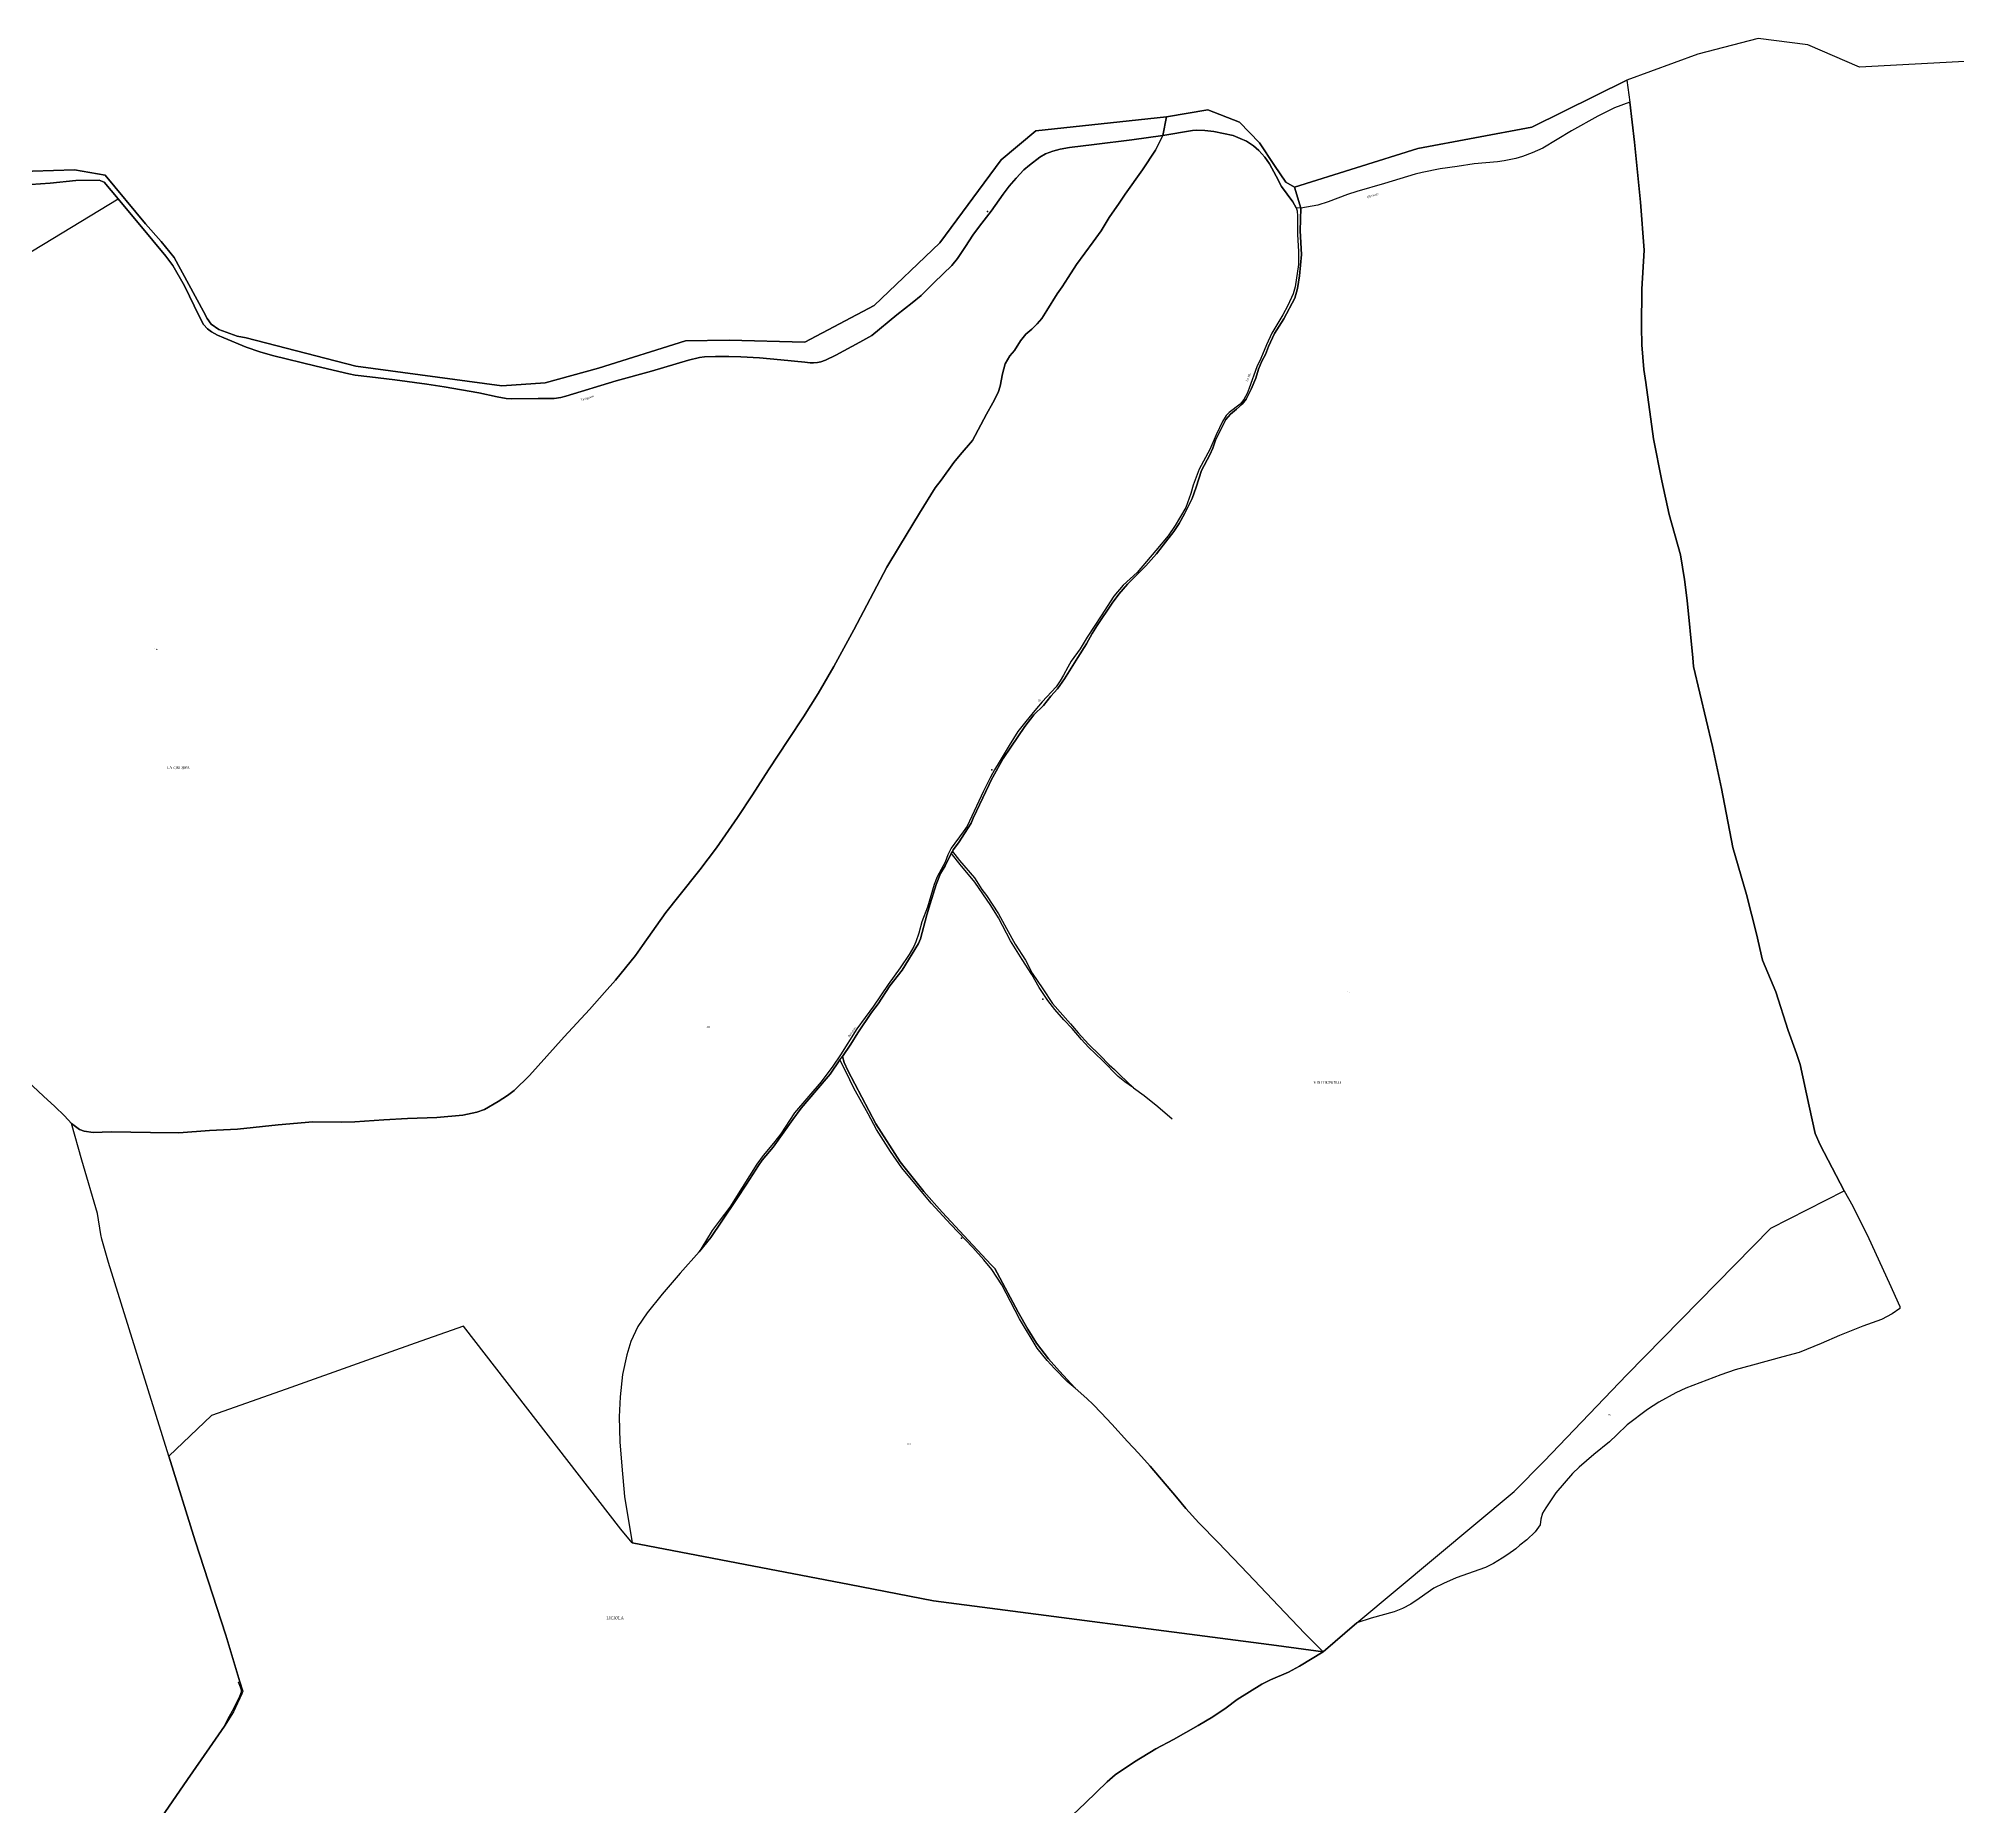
# Model space of a CAD drawing. Extents: x 1189447 to 1205702, y 6141591 to 6152844.
# Drawn here: x 1199533 to 1202234, y 6149705 to 6152193 of the extents above; entities that cross this region are included whole.
import ezdxf

# ---------------------------------------------------------------- set-up
doc = ezdxf.new("R2010")
doc.units = 0
doc.linetypes.add('CONTINU', pattern=[0])
doc.layers.get('0').update_dxf_attribs({"linetype": 'CONTINU'})
for name, color, linetype in [('1FLECHEFL', 7, 'CONTINU'), ('1LIEUDIT', 7, 'CONTINU'), ('1PARCELLE', 7, 'CONTINU'), ('1SECTION', 7, 'CONTINU'), ('1SUBDSECT', 7, 'CONTINU'), ('1TRONFLUV', 7, 'CONTINU'), ('3FISCLINE', 7, 'CONTINUOUS'), ('3LIEUDITTEX', 7, 'CONTINU'), ('3PARCELLETEX', 7, 'CONTINU'), ('3TOPOLINE', 7, 'CONTINU'), ('3TRONFLUVTEX', 7, 'CONTINU')]:
    doc.layers.add(name, color=color, linetype=linetype)
doc.styles.get("Standard").update_dxf_attribs({"font": 'Times New Roman'})

# ---------------------------------------------------------------- blocks, each defined once
blk = doc.blocks.new('FLECHRU1')
blk.add_point((0, 0))

msp = doc.modelspace()

# ---------------------------------------------------------------- linework, layer by layer
at = {"layer": '1LIEUDIT'}
msp.add_lwpolyline([(1201309.55, 6151954.53), (1201300.79, 6151983.82), (1201474.45, 6152038.19), (1201634.88, 6152068.53), (1201768.31, 6152134.34), (1201772.59, 6152103.31), (1201779.12, 6152047.36), (1201787.91, 6151962.74), (1201792.69, 6151895.49), (1201789.85, 6151840.25), (1201789.06, 6151787.45), (1201789.78, 6151762.17), (1201792.67, 6151727.16), (1201795.18, 6151708.91), (1201806.12, 6151629.68), (1201817.78, 6151570.6), (1201827.92, 6151523.32), (1201843.82, 6151466.51), (1201849.73, 6151431.7), (1201853.58, 6151402.27), (1201861.24, 6151321.5), (1201862.45, 6151309.55), (1201889.12, 6151196.84), (1201901.53, 6151137.84), (1201917.52, 6151054.82), (1201937.02, 6150988.54), (1201951.02, 6150933.21), (1201959.22, 6150896.45), (1201978.15, 6150851.84), (1201995.35, 6150797.22), (1202007.1, 6150765.06), (1202012.23, 6150749.37), (1202024.95, 6150691.01), (1202033.38, 6150652.43), (1202040.57, 6150636.69), (1202074.45, 6150571.74), (1202086.78, 6150550.02), (1202109.21, 6150504.55), (1202137.81, 6150442.08), (1202152.75, 6150408.8), (1202152.62, 6150405.96), (1202141.92, 6150398.8), (1202126.71, 6150390.65), (1202100.83, 6150381.47), (1202067.79, 6150368.23), (1202042.18, 6150356.98), (1202010.88, 6150344.27), (1201987.97, 6150337.99), (1201945.45, 6150326.31), (1201920.75, 6150319.73), (1201900.63, 6150312.61), (1201851.47, 6150293.85), (1201837.47, 6150287.47), (1201813.67, 6150274.44), (1201797.42, 6150264.1), (1201769.19, 6150242.64), (1201754.28, 6150228.44), (1201744.24, 6150218.64), (1201722.19, 6150200.53), (1201701.27, 6150183.09), (1201692.05, 6150174.08), (1201668.53, 6150146.67), (1201654.33, 6150125.77), (1201649.81, 6150118.33), (1201647.51, 6150109.9), (1201646.43, 6150101.81), (1201639.3, 6150092.16), (1201628.01, 6150080.49), (1201617.86, 6150073), (1201612.13, 6150067.89), (1201601.14, 6150059.95), (1201593.15, 6150054.79), (1201581.04, 6150047.55), (1201569.78, 6150041.94), (1201528.54, 6150027.39), (1201510.6, 6150019.09), (1201496.97, 6150012.59), (1201476.46, 6149997.95), (1201464.64, 6149990.39), (1201452.98, 6149984.1), (1201441.29, 6149979.37), (1201408.96, 6149970.29), (1201388.79, 6149963.99), (1201341.27, 6149922.94), (1201315.51, 6149948.89), (1201287.04, 6149978.31), (1201235.23, 6150033.14), (1201193.59, 6150077.15), (1201166.23, 6150104.69), (1201147.94, 6150124.85), (1201134.71, 6150140.66), (1201097.84, 6150184.2), (1201081.25, 6150202.82), (1201066, 6150219.26), (1201043.56, 6150243.48), (1201028.57, 6150259.31), (1201017.52, 6150271.27), (1201008.46, 6150279.69), (1200992.35, 6150294.02), (1200970.1, 6150317.86), (1200954.81, 6150335.15), (1200937.93, 6150357.49), (1200925.76, 6150376.94), (1200912.01, 6150401.2), (1200882.55, 6150456.28), (1200878.93, 6150462.24), (1200874.19, 6150467.6), (1200848.07, 6150495.4), (1200805.23, 6150541.74), (1200779.31, 6150570.77), (1200754.77, 6150601.45), (1200745.69, 6150612.72), (1200711.6, 6150665.79), (1200672.24, 6150740.97), (1200666.93, 6150752.26), (1200664.56, 6150760.65), (1200676.4, 6150778.22), (1200686.25, 6150794.27), (1200705.55, 6150822.51), (1200714.73, 6150835.03), (1200731.15, 6150860.08), (1200748.6, 6150882.34), (1200771.91, 6150919.86), (1200774.72, 6150926.27), (1200783.58, 6150959.98), (1200788.25, 6150975.5), (1200796.46, 6151002.67), (1200802.57, 6151018.2), (1200809, 6151029.14), (1200817.67, 6151046.23), (1200819.37, 6151049.19), (1200820.35, 6151051.35), (1200827.77, 6151061.54), (1200845.79, 6151089.18), (1200848.87, 6151096.28), (1200871.19, 6151143.48), (1200874.11, 6151149.77), (1200890.75, 6151179.89), (1200901.42, 6151196.03), (1200921.23, 6151225.22), (1200933.99, 6151241.37), (1200947.43, 6151254.78), (1200957.86, 6151267.82), (1200967.3, 6151278.23), (1200977.03, 6151292.21), (1200995.88, 6151322.33), (1201008.24, 6151341.34), (1201016.01, 6151355.81), (1201023.33, 6151367.31), (1201044.41, 6151398.74), (1201053.85, 6151411.25), (1201065.8, 6151425.13), (1201091.75, 6151450.9), (1201106.58, 6151468.08), (1201115.96, 6151480.22), (1201130.95, 6151499.56), (1201138.58, 6151510.73), (1201145.88, 6151524.28), (1201156.7, 6151545.84), (1201162.35, 6151561.84), (1201169.83, 6151585.34), (1201181.54, 6151607.39), (1201185.77, 6151616.92), (1201189.76, 6151627.88), (1201204.23, 6151657.24), (1201210.69, 6151664.55), (1201219.17, 6151671.35), (1201227.02, 6151678.47), (1201232.73, 6151685.79), (1201239.71, 6151699.93), (1201246.31, 6151715.39), (1201249.95, 6151727.89), (1201254.96, 6151738.99), (1201260.16, 6151748.55), (1201264.45, 6151759.73), (1201272.73, 6151778.04), (1201285.97, 6151798.63), (1201301.16, 6151827.8), (1201304.85, 6151841.15), (1201308.02, 6151859.31), (1201310.82, 6151889.03), (1201308.73, 6151922.54), (1201309.55, 6151954.53)], close=True, dxfattribs=at)
for points in [[(1199705.79, 6149689.35), (1199743.14, 6149743.36), (1199773.96, 6149787.91), (1199794.88, 6149818.44), (1199800.16, 6149829.24), (1199808.02, 6149843.41), (1199816.77, 6149860.95), (1199818.82, 6149866.65), (1199818.76, 6149869.1), (1199817.58, 6149873.58), (1199814.84, 6149880.4), (1199816.82, 6149881.02), (1199796.94, 6149946.67), (1199754, 6150079.15), (1199716.73, 6150198.27), (1199631.73, 6150470.77), (1199622.59, 6150503.69), (1199620.89, 6150510.47), (1199616.42, 6150539.7), (1199594.38, 6150615.02), (1199579.74, 6150666.64), (1199590.94, 6150657.87), (1199597.75, 6150655.57), (1199610.39, 6150653.68), (1199635.49, 6150654.57), (1199690.85, 6150653.81), (1199730.73, 6150653.33), (1199773.73, 6150656.54), (1199813.16, 6150658.51), (1199870.69, 6150664.37), (1199919.5, 6150668.86), (1199959.96, 6150668.13), (1199978.65, 6150668.59), (1200019.14, 6150671.5), (1200052.82, 6150673.32), (1200094.03, 6150674.76), (1200130.25, 6150678.19), (1200149.96, 6150682.44), (1200160.99, 6150686.33), (1200180.28, 6150697.2), (1200193.3, 6150705.64), (1200202.67, 6150713.06), (1200224.32, 6150734.22), (1200272.83, 6150788.33), (1200308.69, 6150826.88), (1200329.62, 6150850.88), (1200345.4, 6150868.33), (1200359.56, 6150885.39), (1200373.45, 6150902.8), (1200383.52, 6150916.92), (1200416.12, 6150963.18), (1200434.53, 6150986.5), (1200464.01, 6151023.54), (1200487.65, 6151054.27), (1200516.99, 6151097.23), (1200537.9, 6151129.08), (1200560.67, 6151164.11), (1200588.85, 6151206.92), (1200610.08, 6151238.47), (1200630.33, 6151271.66), (1200652.51, 6151309.31), (1200680.74, 6151360.85), (1200703.8, 6151404.6), (1200727.18, 6151449.15), (1200745.18, 6151478.83), (1200773.08, 6151525.16), (1200795.17, 6151560.99), (1200803.61, 6151571.82), (1200821.37, 6151596.73), (1200830.5, 6151607.24), (1200847.8, 6151627.61), (1200867.55, 6151664.54), (1200876.18, 6151680.39), (1200883.89, 6151694.98), (1200886.54, 6151704.13), (1200889.9, 6151721.07), (1200893.57, 6151735.46), (1200900.37, 6151746.83), (1200906.67, 6151754.1), (1200915.41, 6151767.53), (1200922.72, 6151776.99), (1200931.33, 6151784.25), (1200938.86, 6151791.51), (1200945.06, 6151798.9), (1200952.36, 6151810.47), (1200966.91, 6151833.99), (1200973.97, 6151843.66), (1200982.13, 6151856.96), (1200993.89, 6151874.93), (1201017.32, 6151906.85), (1201028.7, 6151922.68), (1201039.94, 6151941.07), (1201047.62, 6151952.05), (1201053.36, 6151959.87), (1201062.44, 6151973.95), (1201087, 6152008.18), (1201105.25, 6152036.16), (1201115.69, 6152056.6), (1201120.51, 6152083.04), (1201179.1, 6152092.61), (1201223.36, 6152075.52), (1201251.41, 6152046.36), (1201272.57, 6152014.62), (1201288.65, 6151991.02), (1201300.79, 6151983.82), (1201309.55, 6151954.53), (1201309.55, 6151954.53), (1201308.73, 6151922.54), (1201310.82, 6151889.03), (1201308.02, 6151859.31), (1201304.85, 6151841.15), (1201301.16, 6151827.8), (1201285.97, 6151798.63), (1201272.73, 6151778.04), (1201264.45, 6151759.73), (1201260.16, 6151748.55), (1201254.96, 6151738.99), (1201249.95, 6151727.89), (1201246.31, 6151715.39), (1201239.71, 6151699.93), (1201232.73, 6151685.79), (1201227.02, 6151678.47), (1201219.17, 6151671.35), (1201210.69, 6151664.55), (1201204.23, 6151657.24), (1201189.76, 6151627.88), (1201185.77, 6151616.92), (1201181.54, 6151607.39), (1201169.83, 6151585.34), (1201162.35, 6151561.84), (1201156.7, 6151545.84), (1201145.88, 6151524.28), (1201138.58, 6151510.73), (1201130.95, 6151499.56), (1201115.96, 6151480.22), (1201106.58, 6151468.08), (1201091.75, 6151450.9), (1201065.8, 6151425.13), (1201053.85, 6151411.25), (1201044.41, 6151398.74), (1201023.33, 6151367.31), (1201016.01, 6151355.81), (1201008.24, 6151341.34), (1200995.88, 6151322.33), (1200977.03, 6151292.21), (1200967.3, 6151278.23), (1200957.86, 6151267.82), (1200947.43, 6151254.78), (1200933.99, 6151241.37), (1200921.23, 6151225.22), (1200901.42, 6151196.03), (1200890.75, 6151179.89), (1200874.11, 6151149.77), (1200871.19, 6151143.48), (1200848.87, 6151096.28), (1200845.79, 6151089.18), (1200827.77, 6151061.54), (1200820.35, 6151051.35), (1200819.37, 6151049.19), (1200817.67, 6151046.23), (1200809, 6151029.14), (1200802.57, 6151018.2), (1200796.46, 6151002.67), (1200788.25, 6150975.5), (1200783.58, 6150959.98), (1200774.72, 6150926.27), (1200771.91, 6150919.86), (1200748.6, 6150882.34), (1200731.15, 6150860.08), (1200714.73, 6150835.03), (1200705.55, 6150822.51), (1200686.25, 6150794.27), (1200676.4, 6150778.22), (1200664.56, 6150760.65), (1200666.93, 6150752.26), (1200672.24, 6150740.97), (1200711.6, 6150665.79), (1200745.69, 6150612.72), (1200754.77, 6150601.45), (1200779.31, 6150570.77), (1200805.23, 6150541.74), (1200848.07, 6150495.4), (1200874.19, 6150467.6), (1200878.93, 6150462.24), (1200882.55, 6150456.28), (1200912.01, 6150401.2), (1200925.76, 6150376.94), (1200937.93, 6150357.49), (1200954.81, 6150335.15), (1200970.1, 6150317.86), (1200992.35, 6150294.02), (1201008.46, 6150279.69), (1201017.52, 6150271.27), (1201028.57, 6150259.31), (1201043.56, 6150243.48), (1201066, 6150219.26), (1201081.25, 6150202.82), (1201097.84, 6150184.2), (1201134.71, 6150140.66), (1201147.94, 6150124.85), (1201166.23, 6150104.69), (1201193.59, 6150077.15), (1201235.23, 6150033.14), (1201287.04, 6149978.31), (1201315.51, 6149948.89), (1201341.27, 6149922.94), (1201307.68, 6149902.87), (1201292.32, 6149894.71), (1201267.25, 6149883.88), (1201255.1, 6149877.64), (1201220.32, 6149855.99), (1201204.56, 6149844.34), (1201185.89, 6149831.46), (1201165.45, 6149819.47), (1201130.37, 6149799.7), (1201105.9, 6149786.7), (1201075.64, 6149768.11), (1201048.51, 6149749.86), (1201036.98, 6149740.24), (1201006.81, 6149710.85), (1200979.47, 6149685.02)], [(1199495.2, 6152005.54), (1199584.09, 6152008.46), (1199627.22, 6152000.93), (1199683.68, 6151932.25), (1199705.72, 6151907.36), (1199724.25, 6151884.94), (1199765.43, 6151809.02), (1199770.47, 6151799.23), (1199776.14, 6151790.99), (1199786.99, 6151783.44), (1199812.91, 6151774.29), (1199825.61, 6151772.15), (1199979.76, 6151732.11), (1200185.49, 6151704.26), (1200246.18, 6151708.67), (1200321.32, 6151729.12), (1200443.59, 6151767.66), (1200505.22, 6151768.86), (1200611.53, 6151765.62), (1200709.16, 6151817.2), (1200801.72, 6151905.54), (1200887.84, 6152022.25), (1200936.69, 6152062.95), (1201120.51, 6152083.04), (1201115.69, 6152056.6), (1201115.69, 6152056.6), (1201105.25, 6152036.16), (1201087, 6152008.18), (1201062.44, 6151973.95), (1201053.36, 6151959.87), (1201047.62, 6151952.05), (1201039.94, 6151941.07), (1201028.7, 6151922.68), (1201017.32, 6151906.85), (1200993.89, 6151874.93), (1200982.13, 6151856.96), (1200973.97, 6151843.66), (1200966.91, 6151833.99), (1200952.36, 6151810.47), (1200945.06, 6151798.9), (1200938.86, 6151791.51), (1200931.33, 6151784.25), (1200922.72, 6151776.99), (1200915.41, 6151767.53), (1200906.67, 6151754.1), (1200900.37, 6151746.83), (1200893.57, 6151735.46), (1200889.9, 6151721.07), (1200886.54, 6151704.13), (1200883.89, 6151694.98), (1200876.18, 6151680.39), (1200867.55, 6151664.54), (1200847.8, 6151627.61), (1200830.5, 6151607.24), (1200821.37, 6151596.73), (1200803.61, 6151571.82), (1200795.17, 6151560.99), (1200773.08, 6151525.16), (1200745.18, 6151478.83), (1200727.18, 6151449.15), (1200703.8, 6151404.6), (1200680.74, 6151360.85), (1200652.51, 6151309.31), (1200630.33, 6151271.66), (1200610.08, 6151238.47), (1200588.85, 6151206.92), (1200560.67, 6151164.11), (1200537.9, 6151129.08), (1200516.99, 6151097.23), (1200487.65, 6151054.27), (1200464.01, 6151023.54), (1200434.53, 6150986.5), (1200416.12, 6150963.18), (1200383.52, 6150916.92), (1200373.45, 6150902.8), (1200359.56, 6150885.39), (1200345.4, 6150868.33), (1200329.62, 6150850.88), (1200308.69, 6150826.88), (1200272.83, 6150788.33), (1200224.32, 6150734.22), (1200202.67, 6150713.06), (1200193.3, 6150705.64), (1200180.28, 6150697.2), (1200160.99, 6150686.33), (1200149.96, 6150682.44), (1200130.25, 6150678.19), (1200094.03, 6150674.76), (1200052.82, 6150673.32), (1200019.14, 6150671.5), (1199978.65, 6150668.59), (1199959.96, 6150668.13), (1199919.5, 6150668.86), (1199870.69, 6150664.37), (1199813.16, 6150658.51), (1199773.73, 6150656.54), (1199730.73, 6150653.33), (1199690.85, 6150653.81), (1199635.49, 6150654.57), (1199610.39, 6150653.68), (1199597.75, 6150655.57), (1199590.94, 6150657.87), (1199579.74, 6150666.64), (1199569.96, 6150677.14), (1199556.15, 6150690.52), (1199540.45, 6150704.93), (1199517.96, 6150725.91)]]:
    msp.add_lwpolyline(points, dxfattribs=at)
at = {"layer": '1PARCELLE'}
for points in [[(1201341.27, 6149922.94), (1201388.79, 6149963.99), (1201609.97, 6150148.68), (1201652, 6150191.55), (1201768.47, 6150312.94), (1201971.18, 6150519.22), (1202074.45, 6150571.74), (1202040.57, 6150636.69), (1202033.38, 6150652.43), (1202024.95, 6150691.01), (1202012.23, 6150749.37), (1202007.1, 6150765.06), (1201995.35, 6150797.22), (1201978.15, 6150851.84), (1201959.22, 6150896.45), (1201951.02, 6150933.21), (1201937.02, 6150988.54), (1201917.52, 6151054.82), (1201901.53, 6151137.84), (1201889.12, 6151196.84), (1201862.45, 6151309.55), (1201861.24, 6151321.5), (1201853.58, 6151402.27), (1201849.73, 6151431.7), (1201843.82, 6151466.51), (1201827.92, 6151523.32), (1201817.78, 6151570.6), (1201806.12, 6151629.68), (1201795.18, 6151708.91), (1201792.67, 6151727.16), (1201789.78, 6151762.17), (1201789.06, 6151787.45), (1201789.85, 6151840.25), (1201792.69, 6151895.49), (1201787.91, 6151962.74), (1201779.12, 6152047.36), (1201772.59, 6152103.31), (1201751.02, 6152095.59), (1201727.83, 6152084), (1201690.6, 6152063.33), (1201650.24, 6152038.86), (1201635.42, 6152032.17), (1201621.76, 6152026.85), (1201612.51, 6152024.26), (1201595.81, 6152021.09), (1201586.44, 6152019.65), (1201569.9, 6152017.99), (1201553.53, 6152016.52), (1201529.97, 6152013.05), (1201505.86, 6152009.55), (1201480.63, 6152004.63), (1201470.59, 6152001.98), (1201427.39, 6151988.97), (1201388.47, 6151977.74), (1201375.34, 6151973.49), (1201348.16, 6151963.42), (1201333.57, 6151958.64), (1201309.55, 6151954.53), (1201308.73, 6151922.54), (1201310.82, 6151889.03), (1201308.02, 6151859.31), (1201304.85, 6151841.15), (1201301.16, 6151827.8), (1201285.97, 6151798.63), (1201272.73, 6151778.04), (1201264.45, 6151759.73), (1201260.16, 6151748.55), (1201254.96, 6151738.99), (1201249.95, 6151727.89), (1201246.31, 6151715.39), (1201239.71, 6151699.93), (1201232.73, 6151685.79), (1201227.02, 6151678.47), (1201219.17, 6151671.35), (1201210.69, 6151664.55), (1201204.23, 6151657.24), (1201189.76, 6151627.88), (1201185.77, 6151616.92), (1201181.54, 6151607.39), (1201169.83, 6151585.34), (1201162.35, 6151561.84), (1201156.7, 6151545.84), (1201145.88, 6151524.28), (1201138.58, 6151510.73), (1201130.95, 6151499.56), (1201115.96, 6151480.22), (1201106.58, 6151468.08), (1201091.75, 6151450.9), (1201065.8, 6151425.13), (1201053.85, 6151411.25), (1201044.41, 6151398.74), (1201023.33, 6151367.31), (1201016.01, 6151355.81), (1201008.24, 6151341.34), (1200995.88, 6151322.33), (1200977.03, 6151292.21), (1200967.3, 6151278.23), (1200957.86, 6151267.82), (1200947.43, 6151254.78), (1200933.99, 6151241.37), (1200921.23, 6151225.22), (1200901.42, 6151196.03), (1200890.75, 6151179.89), (1200874.11, 6151149.77), (1200871.19, 6151143.48), (1200848.87, 6151096.28), (1200845.79, 6151089.18), (1200827.77, 6151061.54), (1200820.35, 6151051.35), (1200819.37, 6151049.19), (1200829.3, 6151036.42), (1200850.46, 6151012.35), (1200860.93, 6150995.52), (1200867.43, 6150987.27), (1200884.29, 6150961.34), (1200895.47, 6150940.93), (1200907.79, 6150918.81), (1200922.42, 6150896.09), (1200931.57, 6150878.19), (1200946.54, 6150856.1), (1200960.24, 6150835.29), (1200985.83, 6150806.91), (1200996.33, 6150794.07), (1201011.01, 6150777.98), (1201026.74, 6150762.52), (1201039.88, 6150749.02), (1201047.45, 6150742.31), (1201055.41, 6150734.66), (1201074.05, 6150716.78), (1201061.9, 6150725.29), (1201052.58, 6150732.71), (1201030.44, 6150754.98), (1201010.79, 6150773.79), (1201000.86, 6150784.71), (1200988.09, 6150799.93), (1200976.43, 6150812.44), (1200963.66, 6150826.96), (1200953.87, 6150839.43), (1200941.29, 6150857.62), (1200931.21, 6150876.06), (1200917.77, 6150897.37), (1200901.21, 6150923.63), (1200884.25, 6150955.73), (1200873.4, 6150973.41), (1200851.02, 6151006.09), (1200830.42, 6151030.79), (1200819.66, 6151044.43), (1200817.67, 6151046.23), (1200809, 6151029.14), (1200802.57, 6151018.2), (1200796.46, 6151002.67), (1200788.25, 6150975.5), (1200783.58, 6150959.98), (1200774.72, 6150926.27), (1200771.91, 6150919.86), (1200748.6, 6150882.34), (1200731.15, 6150860.08), (1200714.73, 6150835.03), (1200705.55, 6150822.51), (1200686.25, 6150794.27), (1200676.4, 6150778.22), (1200664.56, 6150760.65), (1200666.93, 6150752.26), (1200672.24, 6150740.97), (1200711.6, 6150665.79), (1200745.69, 6150612.72), (1200754.77, 6150601.45), (1200779.31, 6150570.77), (1200805.23, 6150541.74), (1200848.07, 6150495.4), (1200874.19, 6150467.6), (1200878.93, 6150462.24), (1200882.55, 6150456.28), (1200912.01, 6150401.2), (1200925.76, 6150376.94), (1200937.93, 6150357.49), (1200954.81, 6150335.15), (1200970.1, 6150317.86), (1200992.35, 6150294.02), (1201008.46, 6150279.69), (1201017.52, 6150271.27), (1201028.57, 6150259.31), (1201043.56, 6150243.48), (1201066, 6150219.26), (1201081.25, 6150202.82), (1201097.84, 6150184.2), (1201134.71, 6150140.66), (1201147.94, 6150124.85), (1201166.23, 6150104.69), (1201193.59, 6150077.15), (1201235.23, 6150033.14), (1201287.04, 6149978.31), (1201315.51, 6149948.89), (1201341.27, 6149922.94)], [(1199716.73, 6150198.27), (1199631.73, 6150470.77), (1199622.59, 6150503.69), (1199620.89, 6150510.47), (1199616.42, 6150539.7), (1199594.38, 6150615.02), (1199579.74, 6150666.64), (1199590.94, 6150657.87), (1199597.75, 6150655.57), (1199610.39, 6150653.68), (1199635.49, 6150654.57), (1199690.85, 6150653.81), (1199730.73, 6150653.33), (1199773.73, 6150656.54), (1199813.16, 6150658.51), (1199870.69, 6150664.37), (1199919.5, 6150668.86), (1199959.96, 6150668.13), (1199978.65, 6150668.59), (1200019.14, 6150671.5), (1200052.82, 6150673.32), (1200094.03, 6150674.76), (1200130.25, 6150678.19), (1200149.96, 6150682.44), (1200160.99, 6150686.33), (1200180.28, 6150697.2), (1200193.3, 6150705.64), (1200202.67, 6150713.06), (1200224.32, 6150734.22), (1200272.83, 6150788.33), (1200308.69, 6150826.88), (1200329.62, 6150850.88), (1200345.4, 6150868.33), (1200359.56, 6150885.39), (1200373.45, 6150902.8), (1200383.52, 6150916.92), (1200416.12, 6150963.18), (1200434.53, 6150986.5), (1200464.01, 6151023.54), (1200487.65, 6151054.27), (1200516.99, 6151097.23), (1200537.9, 6151129.08), (1200560.67, 6151164.11), (1200588.85, 6151206.92), (1200610.08, 6151238.47), (1200630.33, 6151271.66), (1200652.51, 6151309.31), (1200680.74, 6151360.85), (1200703.8, 6151404.6), (1200727.18, 6151449.15), (1200745.18, 6151478.83), (1200773.08, 6151525.16), (1200795.17, 6151560.99), (1200803.61, 6151571.82), (1200821.37, 6151596.73), (1200830.5, 6151607.24), (1200847.8, 6151627.61), (1200867.55, 6151664.54), (1200876.18, 6151680.39), (1200883.89, 6151694.98), (1200886.54, 6151704.13), (1200889.9, 6151721.07), (1200893.57, 6151735.46), (1200900.37, 6151746.83), (1200906.67, 6151754.1), (1200915.41, 6151767.53), (1200922.72, 6151776.99), (1200931.33, 6151784.25), (1200938.86, 6151791.51), (1200945.06, 6151798.9), (1200952.36, 6151810.47), (1200966.91, 6151833.99), (1200973.97, 6151843.66), (1200982.13, 6151856.96), (1200993.89, 6151874.93), (1201017.32, 6151906.85), (1201028.7, 6151922.68), (1201039.94, 6151941.07), (1201047.62, 6151952.05), (1201053.36, 6151959.87), (1201062.44, 6151973.95), (1201087, 6152008.18), (1201105.25, 6152036.16), (1201115.69, 6152056.6), (1201157.12, 6152063.61), (1201163.34, 6152063.97), (1201174.5, 6152063.73), (1201187.36, 6152062.35), (1201214.36, 6152056.69), (1201224.46, 6152052.58), (1201233.28, 6152048.47), (1201243.05, 6152042.1), (1201250.76, 6152035.46), (1201259.01, 6152026.28), (1201265.51, 6152016.92), (1201275.01, 6151999.36), (1201282.36, 6151985.05), (1201298.44, 6151963.2), (1201303.4, 6151954.66), (1201304.4, 6151950.67), (1201305.16, 6151943.17), (1201305.13, 6151917.43), (1201306.29, 6151893.3), (1201306.48, 6151875.15), (1201302, 6151843.77), (1201298.9, 6151833.65), (1201291.66, 6151817.6), (1201284.64, 6151804.33), (1201268.72, 6151778.37), (1201261.41, 6151762.13), (1201253.32, 6151743), (1201247.78, 6151731.1), (1201237.01, 6151700.92), (1201234.08, 6151693.75), (1201229.56, 6151685.34), (1201224.32, 6151678.81), (1201208.9, 6151666.97), (1201204.71, 6151662.44), (1201199.38, 6151654.27), (1201190.53, 6151635.42), (1201181.67, 6151614.78), (1201166.45, 6151587.12), (1201158.38, 6151564.5), (1201154.73, 6151552.78), (1201148.11, 6151533.32), (1201132.97, 6151507.99), (1201123.25, 6151493.27), (1201105.84, 6151472.6), (1201079.3, 6151441.85), (1201059.81, 6151424.15), (1201046.54, 6151408.54), (1201028.66, 6151380.64), (1201009.24, 6151350.53), (1200999.13, 6151334.2), (1200986.42, 6151317.04), (1200981.7, 6151308.7), (1200975.87, 6151297.16), (1200971.19, 6151289.19), (1200965.35, 6151280.68), (1200945.79, 6151259.79), (1200935.19, 6151247.74), (1200922.53, 6151231.91), (1200911.57, 6151218.03), (1200899.08, 6151198.37), (1200885.07, 6151174.68), (1200878.48, 6151164.08), (1200873.07, 6151154), (1200863.16, 6151133.94), (1200840.01, 6151084.72), (1200834.74, 6151076.69), (1200817.53, 6151053.77), (1200813.03, 6151044.37), (1200809.15, 6151034.21), (1200798.11, 6151013.64), (1200793.52, 6151002.78), (1200784.28, 6150970.93), (1200776.47, 6150950.38), (1200772.15, 6150934.32), (1200767.81, 6150921.9), (1200765.11, 6150915.65), (1200758.78, 6150904.41), (1200745.73, 6150885.52), (1200729.04, 6150861.93), (1200708.5, 6150831.75), (1200685.15, 6150799.75), (1200661.88, 6150763.01), (1200651.1, 6150746.95), (1200634.55, 6150725.07), (1200597.3, 6150681.35), (1200577.92, 6150651.96), (1200567.8, 6150639.03), (1200553.21, 6150621.32), (1200544.07, 6150609.06), (1200523.42, 6150576.35), (1200506.08, 6150548.7), (1200490.98, 6150529.13), (1200481.54, 6150515.89), (1200471.82, 6150500.52), (1200463.21, 6150485.89), (1200436.21, 6150456.03), (1200410.83, 6150426.14), (1200389.67, 6150399.94), (1200376.94, 6150380.74), (1200366.67, 6150359.88), (1200361.07, 6150341.05), (1200355.29, 6150313.2), (1200352.02, 6150282.09), (1200350.64, 6150253.66), (1200351.6, 6150218.57), (1200354.06, 6150184.27), (1200358.05, 6150141.62), (1200368.77, 6150076.31), (1200352.95, 6150095.54), (1200131.35, 6150381.18), (1200063.53, 6150357.42), (1199988.28, 6150330.59), (1199881.84, 6150292.61), (1199776.8, 6150255.7), (1199716.73, 6150198.27)], [(1201341.27, 6149922.94), (1201315.51, 6149948.89), (1201287.04, 6149978.31), (1201235.23, 6150033.14), (1201193.59, 6150077.15), (1201166.23, 6150104.69), (1201147.94, 6150124.85), (1201134.71, 6150140.66), (1201097.84, 6150184.2), (1201081.25, 6150202.82), (1201066, 6150219.26), (1201043.56, 6150243.48), (1201028.57, 6150259.31), (1201017.52, 6150271.27), (1201008.46, 6150279.69), (1200992.35, 6150294.02), (1200981.15, 6150303.58), (1200962.91, 6150321.56), (1200952.8, 6150333.12), (1200938.81, 6150350.37), (1200913.74, 6150391.52), (1200888.81, 6150439.41), (1200874.78, 6150461.25), (1200863.68, 6150474.55), (1200848.32, 6150491.94), (1200817.32, 6150524.32), (1200789.52, 6150554.6), (1200748.14, 6150603.92), (1200732.48, 6150627.05), (1200712.77, 6150658.15), (1200700.99, 6150679.85), (1200680.9, 6150716.42), (1200669.66, 6150739.68), (1200660.88, 6150755.88), (1200647.3, 6150736.09), (1200628.33, 6150713.33), (1200606.59, 6150688.04), (1200594.94, 6150672.17), (1200567.34, 6150632.95), (1200551.88, 6150614.68), (1200546.58, 6150607.24), (1200529.74, 6150580.96), (1200514.96, 6150558.97), (1200494.86, 6150529.23), (1200479.25, 6150506.13), (1200463.21, 6150485.89), (1200436.21, 6150456.03), (1200410.83, 6150426.14), (1200389.67, 6150399.94), (1200376.94, 6150380.74), (1200366.67, 6150359.88), (1200361.07, 6150341.05), (1200355.29, 6150313.2), (1200352.02, 6150282.09), (1200350.64, 6150253.66), (1200351.6, 6150218.57), (1200354.06, 6150184.27), (1200358.05, 6150141.62), (1200368.77, 6150076.31), (1200674.41, 6150018.06), (1200792.88, 6149995.03), (1201275.7, 6149932.17), (1201341.27, 6149922.94)], [(1202152.62, 6150405.96), (1202141.92, 6150398.8), (1202126.71, 6150390.65), (1202100.83, 6150381.47), (1202067.79, 6150368.23), (1202042.18, 6150356.98), (1202010.88, 6150344.27), (1201987.97, 6150337.99), (1201945.45, 6150326.31), (1201920.75, 6150319.73), (1201900.63, 6150312.61), (1201851.47, 6150293.85), (1201837.47, 6150287.47), (1201813.67, 6150274.44), (1201797.42, 6150264.1), (1201769.19, 6150242.64), (1201754.28, 6150228.44), (1201744.24, 6150218.64), (1201722.19, 6150200.53), (1201701.27, 6150183.09), (1201692.05, 6150174.08), (1201668.53, 6150146.67), (1201654.33, 6150125.77), (1201649.81, 6150118.33), (1201647.51, 6150109.9), (1201646.43, 6150101.81), (1201639.3, 6150092.16), (1201628.01, 6150080.49), (1201617.86, 6150073), (1201612.13, 6150067.89), (1201601.14, 6150059.95), (1201593.15, 6150054.79), (1201581.04, 6150047.55), (1201569.78, 6150041.94), (1201528.54, 6150027.39), (1201510.6, 6150019.09), (1201496.97, 6150012.59), (1201476.46, 6149997.95), (1201464.64, 6149990.39), (1201452.98, 6149984.1), (1201441.29, 6149979.37), (1201408.96, 6149970.29), (1201388.79, 6149963.99), (1201609.97, 6150148.68), (1201652, 6150191.55), (1201768.47, 6150312.94), (1201971.18, 6150519.22), (1202074.45, 6150571.74), (1202086.78, 6150550.02), (1202109.21, 6150504.55), (1202137.81, 6150442.08), (1202152.75, 6150408.8), (1202152.62, 6150405.96)]]:
    msp.add_lwpolyline(points, close=True, dxfattribs=at)
for points in [[(1199522.44, 6151987.67), (1199549.78, 6151989.32), (1199586.05, 6151993.22), (1199618.63, 6151993.95), (1199625.65, 6151991.17), (1199645.4, 6151967.52), (1199694.31, 6151908.92), (1199712.72, 6151886.68), (1199722.2, 6151873.76), (1199738.68, 6151845.31), (1199759.37, 6151802.4), (1199765.66, 6151790.69), (1199771.03, 6151784.81), (1199776.8, 6151780.28), (1199785.3, 6151775.66), (1199794.28, 6151772.13), (1199825.64, 6151758.92), (1199844.96, 6151752.17), (1199862.4, 6151747.17), (1199924.13, 6151732.1), (1199970.01, 6151721.09), (1199978.76, 6151719.29), (1199999.41, 6151717.12), (1200034.71, 6151712.76), (1200079.68, 6151706.57), (1200104.01, 6151702.97), (1200153.06, 6151694.35), (1200178.79, 6151688.73), (1200191.38, 6151686.74), (1200199.05, 6151686.03), (1200236.27, 6151686.44), (1200259.02, 6151686.74), (1200268.4, 6151687.87), (1200275.3, 6151689.67), (1200346.31, 6151711.44), (1200396.02, 6151725.14), (1200448.02, 6151740.28), (1200463.7, 6151744.49), (1200470.33, 6151745.27), (1200486.14, 6151745.73), (1200504.59, 6151745.71), (1200521.8, 6151745.08), (1200548, 6151743.82), (1200577.74, 6151740.95), (1200611.54, 6151737.63), (1200619.2, 6151736.72), (1200624.05, 6151736.72), (1200629.55, 6151737.31), (1200634.1, 6151738.33), (1200640.74, 6151740.6), (1200655.18, 6151747.4), (1200689.08, 6151765.74), (1200706.09, 6151775.16), (1200741.07, 6151804.34), (1200763, 6151821.02), (1200775.42, 6151831.4), (1200793.86, 6151849.85), (1200818.49, 6151873.87), (1200826.52, 6151883.32), (1200837.88, 6151900.34), (1200848.31, 6151916.36), (1200857.45, 6151928.96), (1200873.87, 6151950.15), (1200890.97, 6151973.94), (1200899.52, 6151985.34), (1200909.36, 6151996.78), (1200919.95, 6152008.23), (1200928.14, 6152015), (1200942.48, 6152026.09), (1200950.27, 6152030.6), (1200960.96, 6152034.72), (1200971.03, 6152037.4), (1200984.35, 6152039.6), (1201018.86, 6152043.88), (1201071.76, 6152050.73), (1201115.69, 6152056.6), (1201105.25, 6152036.16), (1201087, 6152008.18), (1201062.44, 6151973.95), (1201053.36, 6151959.87), (1201047.62, 6151952.05), (1201039.94, 6151941.07), (1201028.7, 6151922.68), (1201017.32, 6151906.85), (1200993.89, 6151874.93), (1200982.13, 6151856.96), (1200973.97, 6151843.66), (1200966.91, 6151833.99), (1200952.36, 6151810.47), (1200945.06, 6151798.9), (1200938.86, 6151791.51), (1200931.33, 6151784.25), (1200922.72, 6151776.99), (1200915.41, 6151767.53), (1200906.67, 6151754.1), (1200900.37, 6151746.83), (1200893.57, 6151735.46), (1200889.9, 6151721.07), (1200886.54, 6151704.13), (1200883.89, 6151694.98), (1200876.18, 6151680.39), (1200867.55, 6151664.54), (1200847.8, 6151627.61), (1200830.5, 6151607.24), (1200821.37, 6151596.73), (1200803.61, 6151571.82), (1200795.17, 6151560.99), (1200773.08, 6151525.16), (1200745.18, 6151478.83), (1200727.18, 6151449.15), (1200703.8, 6151404.6), (1200680.74, 6151360.85), (1200652.51, 6151309.31), (1200630.33, 6151271.66), (1200610.08, 6151238.47), (1200588.85, 6151206.92), (1200560.67, 6151164.11), (1200537.9, 6151129.08), (1200516.99, 6151097.23), (1200487.65, 6151054.27), (1200464.01, 6151023.54), (1200434.53, 6150986.5), (1200416.12, 6150963.18), (1200383.52, 6150916.92), (1200373.45, 6150902.8), (1200359.56, 6150885.39), (1200345.4, 6150868.33), (1200329.62, 6150850.88), (1200308.69, 6150826.88), (1200272.83, 6150788.33), (1200224.32, 6150734.22), (1200202.67, 6150713.06), (1200193.3, 6150705.64), (1200180.28, 6150697.2), (1200160.99, 6150686.33), (1200149.96, 6150682.44), (1200130.25, 6150678.19), (1200094.03, 6150674.76), (1200052.82, 6150673.32), (1200019.14, 6150671.5), (1199978.65, 6150668.59), (1199959.96, 6150668.13), (1199919.5, 6150668.86), (1199870.69, 6150664.37), (1199813.16, 6150658.51), (1199773.73, 6150656.54), (1199730.73, 6150653.33), (1199690.85, 6150653.81), (1199635.49, 6150654.57), (1199610.39, 6150653.68), (1199597.75, 6150655.57), (1199590.94, 6150657.87), (1199579.74, 6150666.64), (1199579.74, 6150666.64), (1199569.96, 6150677.14), (1199556.15, 6150690.52), (1199540.45, 6150704.93), (1199517.96, 6150725.91)], [(1200979.47, 6149685.02), (1201006.81, 6149710.85), (1201036.98, 6149740.24), (1201048.51, 6149749.86), (1201075.64, 6149768.11), (1201105.9, 6149786.7), (1201130.37, 6149799.7), (1201165.45, 6149819.47), (1201185.89, 6149831.46), (1201204.56, 6149844.34), (1201220.32, 6149855.99), (1201255.1, 6149877.64), (1201267.25, 6149883.88), (1201292.32, 6149894.71), (1201307.68, 6149902.87), (1201341.27, 6149922.94), (1201275.7, 6149932.17), (1200792.88, 6149995.03), (1200674.41, 6150018.06), (1200368.77, 6150076.31), (1200352.95, 6150095.54), (1200131.35, 6150381.18), (1200063.53, 6150357.42), (1199988.28, 6150330.59), (1199881.84, 6150292.61), (1199776.8, 6150255.7), (1199716.73, 6150198.27), (1199754, 6150079.15), (1199796.94, 6149946.67), (1199816.82, 6149881.02), (1199820.77, 6149867.53), (1199819.41, 6149863.96), (1199807.51, 6149838.79), (1199794.88, 6149818.44), (1199773.96, 6149787.91), (1199743.14, 6149743.36), (1199705.79, 6149689.35)]]:
    msp.add_lwpolyline(points, dxfattribs=at)
at = {"layer": '1SECTION'}
msp.add_lwpolyline([(1202331.15, 6152165.45), (1202095.74, 6152152.64), (1202023.47, 6152184.37), (1201953.12, 6152193.25), (1201868.27, 6152170.99), (1201768.31, 6152134.34), (1201634.88, 6152068.53), (1201474.45, 6152038.19), (1201300.79, 6151983.82), (1201288.65, 6151991.02), (1201272.57, 6152014.62), (1201251.41, 6152046.36), (1201223.36, 6152075.52), (1201179.1, 6152092.61), (1201120.51, 6152083.04), (1200936.69, 6152062.95), (1200887.84, 6152022.25), (1200801.72, 6151905.54), (1200709.16, 6151817.2), (1200611.53, 6151765.62), (1200505.22, 6151768.86), (1200443.59, 6151767.66), (1200321.32, 6151729.12), (1200246.18, 6151708.67), (1200185.49, 6151704.26), (1199979.76, 6151732.11), (1199825.61, 6151772.15), (1199812.91, 6151774.29), (1199786.99, 6151783.44), (1199776.14, 6151790.99), (1199770.47, 6151799.23), (1199765.43, 6151809.02), (1199724.25, 6151884.94), (1199705.72, 6151907.36), (1199683.68, 6151932.25), (1199627.22, 6152000.93), (1199584.09, 6152008.46), (1199495.2, 6152005.54)], dxfattribs=at)
at = {"layer": '1SUBDSECT'}
for points in [[(1199495.2, 6152005.54), (1199584.09, 6152008.46), (1199627.22, 6152000.93), (1199683.68, 6151932.25), (1199705.72, 6151907.36), (1199724.25, 6151884.94), (1199765.43, 6151809.02), (1199770.47, 6151799.23), (1199776.14, 6151790.99), (1199786.99, 6151783.44), (1199812.91, 6151774.29), (1199825.61, 6151772.15), (1199979.76, 6151732.11), (1200185.49, 6151704.26), (1200246.18, 6151708.67), (1200321.32, 6151729.12), (1200443.59, 6151767.66), (1200505.22, 6151768.86), (1200611.53, 6151765.62), (1200709.16, 6151817.2), (1200801.72, 6151905.54), (1200887.84, 6152022.25), (1200936.69, 6152062.95), (1201120.51, 6152083.04), (1201179.1, 6152092.61), (1201223.36, 6152075.52), (1201251.41, 6152046.36), (1201272.57, 6152014.62), (1201288.65, 6151991.02), (1201300.79, 6151983.82), (1201474.45, 6152038.19), (1201634.88, 6152068.53), (1201768.31, 6152134.34), (1201772.59, 6152103.31), (1201779.12, 6152047.36), (1201787.91, 6151962.74), (1201792.69, 6151895.49), (1201789.85, 6151840.25), (1201789.06, 6151787.45), (1201789.78, 6151762.17), (1201792.67, 6151727.16), (1201795.18, 6151708.91), (1201806.12, 6151629.68), (1201817.78, 6151570.6), (1201827.92, 6151523.32), (1201843.82, 6151466.51), (1201849.73, 6151431.7), (1201853.58, 6151402.27), (1201861.24, 6151321.5), (1201862.45, 6151309.55), (1201889.12, 6151196.84), (1201901.53, 6151137.84), (1201917.52, 6151054.82), (1201937.02, 6150988.54), (1201951.02, 6150933.21), (1201959.22, 6150896.45), (1201978.15, 6150851.84), (1201995.35, 6150797.22), (1202007.1, 6150765.06), (1202012.23, 6150749.37), (1202024.95, 6150691.01), (1202033.38, 6150652.43), (1202040.57, 6150636.69), (1202074.45, 6150571.74), (1202086.78, 6150550.02), (1202109.21, 6150504.55), (1202137.81, 6150442.08), (1202152.75, 6150408.8), (1202152.62, 6150405.96), (1202152.62, 6150405.96), (1202141.92, 6150398.8), (1202126.71, 6150390.65), (1202100.83, 6150381.47), (1202067.79, 6150368.23), (1202042.18, 6150356.98), (1202010.88, 6150344.27), (1201987.97, 6150337.99), (1201945.45, 6150326.31), (1201920.75, 6150319.73), (1201900.63, 6150312.61), (1201851.47, 6150293.85), (1201837.47, 6150287.47), (1201813.67, 6150274.44), (1201797.42, 6150264.1), (1201769.19, 6150242.64), (1201754.28, 6150228.44), (1201744.24, 6150218.64), (1201722.19, 6150200.53), (1201701.27, 6150183.09), (1201692.05, 6150174.08), (1201668.53, 6150146.67), (1201654.33, 6150125.77), (1201649.81, 6150118.33), (1201647.51, 6150109.9), (1201646.43, 6150101.81), (1201639.3, 6150092.16), (1201628.01, 6150080.49), (1201617.86, 6150073), (1201612.13, 6150067.89), (1201601.14, 6150059.95), (1201593.15, 6150054.79), (1201581.04, 6150047.55), (1201569.78, 6150041.94), (1201528.54, 6150027.39), (1201510.6, 6150019.09), (1201496.97, 6150012.59), (1201476.46, 6149997.95), (1201464.64, 6149990.39), (1201452.98, 6149984.1), (1201441.29, 6149979.37), (1201408.96, 6149970.29), (1201388.79, 6149963.99), (1201341.27, 6149922.94), (1201307.68, 6149902.87), (1201292.32, 6149894.71), (1201267.25, 6149883.88), (1201255.1, 6149877.64), (1201220.32, 6149855.99), (1201204.56, 6149844.34), (1201185.89, 6149831.46), (1201165.45, 6149819.47), (1201130.37, 6149799.7), (1201105.9, 6149786.7), (1201075.64, 6149768.11), (1201048.51, 6149749.86), (1201036.98, 6149740.24), (1201006.81, 6149710.85), (1200979.47, 6149685.02)], [(1199705.79, 6149689.35), (1199743.14, 6149743.36), (1199773.96, 6149787.91), (1199794.88, 6149818.44), (1199800.16, 6149829.24), (1199808.02, 6149843.41), (1199816.77, 6149860.95), (1199818.82, 6149866.65), (1199818.76, 6149869.1), (1199817.58, 6149873.58), (1199814.84, 6149880.4), (1199816.82, 6149881.02), (1199796.94, 6149946.67), (1199754, 6150079.15), (1199716.73, 6150198.27), (1199631.73, 6150470.77), (1199622.59, 6150503.69), (1199620.89, 6150510.47), (1199616.42, 6150539.7), (1199594.38, 6150615.02), (1199579.74, 6150666.64), (1199569.96, 6150677.14), (1199556.15, 6150690.52), (1199540.45, 6150704.93), (1199517.96, 6150725.91)]]:
    msp.add_lwpolyline(points, dxfattribs=at)
at = {"layer": '1TRONFLUV'}
msp.add_lwpolyline([(1199495.2, 6152005.54), (1199584.09, 6152008.46), (1199627.22, 6152000.93), (1199683.68, 6151932.25), (1199705.72, 6151907.36), (1199724.25, 6151884.94), (1199765.43, 6151809.02), (1199770.47, 6151799.23), (1199776.14, 6151790.99), (1199786.99, 6151783.44), (1199812.91, 6151774.29), (1199825.61, 6151772.15), (1199979.76, 6151732.11), (1200185.49, 6151704.26), (1200246.18, 6151708.67), (1200321.32, 6151729.12), (1200443.59, 6151767.66), (1200505.22, 6151768.86), (1200611.53, 6151765.62), (1200709.16, 6151817.2), (1200801.72, 6151905.54), (1200887.84, 6152022.25), (1200936.69, 6152062.95), (1201120.51, 6152083.04), (1201179.1, 6152092.61), (1201223.36, 6152075.52), (1201251.41, 6152046.36), (1201272.57, 6152014.62), (1201288.65, 6151991.02), (1201300.79, 6151983.82), (1201474.45, 6152038.19), (1201634.88, 6152068.53), (1201768.31, 6152134.34), (1201772.59, 6152103.31), (1201751.02, 6152095.59), (1201727.83, 6152084), (1201690.6, 6152063.33), (1201650.24, 6152038.86), (1201635.42, 6152032.17), (1201621.76, 6152026.85), (1201612.51, 6152024.26), (1201595.81, 6152021.09), (1201586.44, 6152019.65), (1201569.9, 6152017.99), (1201553.53, 6152016.52), (1201529.97, 6152013.05), (1201505.86, 6152009.55), (1201480.63, 6152004.63), (1201470.59, 6152001.98), (1201427.39, 6151988.97), (1201388.47, 6151977.74), (1201375.34, 6151973.49), (1201348.16, 6151963.42), (1201333.57, 6151958.64), (1201309.55, 6151954.53), (1201303.4, 6151954.66), (1201298.44, 6151963.2), (1201282.36, 6151985.05), (1201275.01, 6151999.36), (1201265.51, 6152016.92), (1201259.01, 6152026.28), (1201250.76, 6152035.46), (1201243.05, 6152042.1), (1201233.28, 6152048.47), (1201224.46, 6152052.58), (1201214.36, 6152056.69), (1201187.36, 6152062.35), (1201174.5, 6152063.73), (1201163.34, 6152063.97), (1201157.12, 6152063.61), (1201115.69, 6152056.6), (1201071.76, 6152050.73), (1201018.86, 6152043.88), (1200984.35, 6152039.6), (1200971.03, 6152037.4), (1200960.96, 6152034.72), (1200950.27, 6152030.6), (1200942.48, 6152026.09), (1200928.14, 6152015), (1200919.95, 6152008.23), (1200909.36, 6151996.78), (1200899.52, 6151985.34), (1200890.97, 6151973.94), (1200873.87, 6151950.15), (1200857.45, 6151928.96), (1200848.31, 6151916.36), (1200837.88, 6151900.34), (1200826.52, 6151883.32), (1200818.49, 6151873.87), (1200793.86, 6151849.85), (1200775.42, 6151831.4), (1200763, 6151821.02), (1200741.07, 6151804.34), (1200706.09, 6151775.16), (1200689.08, 6151765.74), (1200655.18, 6151747.4), (1200640.74, 6151740.6), (1200634.1, 6151738.33), (1200629.55, 6151737.31), (1200624.05, 6151736.72), (1200619.2, 6151736.72), (1200611.54, 6151737.63), (1200577.74, 6151740.95), (1200548, 6151743.82), (1200521.8, 6151745.08), (1200504.59, 6151745.71), (1200486.14, 6151745.73), (1200470.33, 6151745.27), (1200463.7, 6151744.49), (1200448.02, 6151740.28), (1200396.02, 6151725.14), (1200346.31, 6151711.44), (1200275.3, 6151689.67), (1200268.4, 6151687.87), (1200259.02, 6151686.74), (1200236.27, 6151686.44), (1200199.05, 6151686.03), (1200191.38, 6151686.74), (1200178.79, 6151688.73), (1200153.06, 6151694.35), (1200104.01, 6151702.97), (1200079.68, 6151706.57), (1200034.71, 6151712.76), (1199999.41, 6151717.12), (1199978.76, 6151719.29), (1199970.01, 6151721.09), (1199924.13, 6151732.1), (1199862.4, 6151747.17), (1199844.96, 6151752.17), (1199825.64, 6151758.92), (1199794.28, 6151772.13), (1199785.3, 6151775.66), (1199776.8, 6151780.28), (1199771.03, 6151784.81), (1199765.66, 6151790.69), (1199759.37, 6151802.4), (1199738.68, 6151845.31), (1199722.2, 6151873.76), (1199712.72, 6151886.68), (1199694.31, 6151908.92), (1199645.4, 6151967.52), (1199625.65, 6151991.17), (1199618.63, 6151993.95), (1199586.05, 6151993.22), (1199549.78, 6151989.32), (1199522.44, 6151987.67)], dxfattribs=at)
for points in [[(1200660.88, 6150755.88), (1200664.56, 6150760.65), (1200676.4, 6150778.22), (1200686.25, 6150794.27), (1200705.55, 6150822.51), (1200714.73, 6150835.03), (1200731.15, 6150860.08), (1200748.6, 6150882.34), (1200771.91, 6150919.86), (1200774.72, 6150926.27), (1200783.58, 6150959.98), (1200788.25, 6150975.5), (1200796.46, 6151002.67), (1200802.57, 6151018.2), (1200809, 6151029.14), (1200817.67, 6151046.23), (1200819.37, 6151049.19), (1200820.35, 6151051.35), (1200827.77, 6151061.54), (1200845.79, 6151089.18), (1200848.87, 6151096.28), (1200871.19, 6151143.48), (1200874.11, 6151149.77), (1200890.75, 6151179.89), (1200901.42, 6151196.03), (1200921.23, 6151225.22), (1200933.99, 6151241.37), (1200947.43, 6151254.78), (1200957.86, 6151267.82), (1200967.3, 6151278.23), (1200977.03, 6151292.21), (1200995.88, 6151322.33), (1201008.24, 6151341.34), (1201016.01, 6151355.81), (1201023.33, 6151367.31), (1201044.41, 6151398.74), (1201053.85, 6151411.25), (1201065.8, 6151425.13), (1201091.75, 6151450.9), (1201106.58, 6151468.08), (1201115.96, 6151480.22), (1201130.95, 6151499.56), (1201138.58, 6151510.73), (1201145.88, 6151524.28), (1201156.7, 6151545.84), (1201162.35, 6151561.84), (1201169.83, 6151585.34), (1201181.54, 6151607.39), (1201185.77, 6151616.92), (1201189.76, 6151627.88), (1201204.23, 6151657.24), (1201210.69, 6151664.55), (1201219.17, 6151671.35), (1201227.02, 6151678.47), (1201232.73, 6151685.79), (1201239.71, 6151699.93), (1201246.31, 6151715.39), (1201249.95, 6151727.89), (1201254.96, 6151738.99), (1201260.16, 6151748.55), (1201264.45, 6151759.73), (1201272.73, 6151778.04), (1201285.97, 6151798.63), (1201301.16, 6151827.8), (1201304.85, 6151841.15), (1201308.02, 6151859.31), (1201310.82, 6151889.03), (1201308.73, 6151922.54), (1201309.55, 6151954.53), (1201303.4, 6151954.66), (1201304.4, 6151950.67), (1201305.16, 6151943.17), (1201305.13, 6151917.43), (1201306.29, 6151893.3), (1201306.48, 6151875.15), (1201302, 6151843.77), (1201298.9, 6151833.65), (1201291.66, 6151817.6), (1201284.64, 6151804.33), (1201268.72, 6151778.37), (1201261.41, 6151762.13), (1201253.32, 6151743), (1201247.78, 6151731.1), (1201237.01, 6151700.92), (1201234.08, 6151693.75), (1201229.56, 6151685.34), (1201224.32, 6151678.81), (1201208.9, 6151666.97), (1201204.71, 6151662.44), (1201199.38, 6151654.27), (1201190.53, 6151635.42), (1201181.67, 6151614.78), (1201166.45, 6151587.12), (1201158.38, 6151564.5), (1201154.73, 6151552.78), (1201148.11, 6151533.32), (1201132.97, 6151507.99), (1201123.25, 6151493.27), (1201105.84, 6151472.6), (1201079.3, 6151441.85), (1201059.81, 6151424.15), (1201046.54, 6151408.54), (1201028.66, 6151380.64), (1201009.24, 6151350.53), (1200999.13, 6151334.2), (1200986.42, 6151317.04), (1200981.7, 6151308.7), (1200975.87, 6151297.16), (1200971.19, 6151289.19), (1200965.35, 6151280.68), (1200945.79, 6151259.79), (1200935.19, 6151247.74), (1200922.53, 6151231.91), (1200911.57, 6151218.03), (1200899.08, 6151198.37), (1200885.07, 6151174.68), (1200878.48, 6151164.08), (1200873.07, 6151154), (1200863.16, 6151133.94), (1200840.01, 6151084.72), (1200834.74, 6151076.69), (1200817.53, 6151053.77), (1200813.03, 6151044.37), (1200809.15, 6151034.21), (1200798.11, 6151013.64), (1200793.52, 6151002.78), (1200784.28, 6150970.93), (1200776.47, 6150950.38), (1200772.15, 6150934.32), (1200767.81, 6150921.9), (1200765.11, 6150915.65), (1200758.78, 6150904.41), (1200745.73, 6150885.52), (1200729.04, 6150861.93), (1200708.5, 6150831.75), (1200685.15, 6150799.75), (1200661.88, 6150763.01), (1200651.1, 6150746.95), (1200634.55, 6150725.07), (1200597.3, 6150681.35), (1200577.92, 6150651.96), (1200567.8, 6150639.03), (1200553.21, 6150621.32), (1200544.07, 6150609.06), (1200523.42, 6150576.35), (1200506.08, 6150548.7), (1200490.98, 6150529.13), (1200481.54, 6150515.89), (1200471.82, 6150500.52), (1200463.21, 6150485.89), (1200479.25, 6150506.13), (1200494.86, 6150529.23), (1200514.96, 6150558.97), (1200529.74, 6150580.96), (1200546.58, 6150607.24), (1200551.88, 6150614.68), (1200567.34, 6150632.95), (1200594.94, 6150672.17), (1200606.59, 6150688.04), (1200628.33, 6150713.33), (1200647.3, 6150736.09), (1200660.88, 6150755.88)], [(1200817.67, 6151046.23), (1200819.37, 6151049.19), (1200829.3, 6151036.42), (1200850.46, 6151012.35), (1200860.93, 6150995.52), (1200867.43, 6150987.27), (1200884.29, 6150961.34), (1200895.47, 6150940.93), (1200907.79, 6150918.81), (1200922.42, 6150896.09), (1200931.57, 6150878.19), (1200946.54, 6150856.1), (1200960.24, 6150835.29), (1200985.83, 6150806.91), (1200996.33, 6150794.07), (1201011.01, 6150777.98), (1201026.74, 6150762.52), (1201039.88, 6150749.02), (1201047.45, 6150742.31), (1201055.41, 6150734.66), (1201074.05, 6150716.78), (1201061.9, 6150725.29), (1201052.58, 6150732.71), (1201030.44, 6150754.98), (1201010.79, 6150773.79), (1201000.86, 6150784.71), (1200988.09, 6150799.93), (1200976.43, 6150812.44), (1200963.66, 6150826.96), (1200953.87, 6150839.43), (1200941.29, 6150857.62), (1200931.21, 6150876.06), (1200917.77, 6150897.37), (1200901.21, 6150923.63), (1200884.25, 6150955.73), (1200873.4, 6150973.41), (1200851.02, 6151006.09), (1200830.42, 6151030.79), (1200819.66, 6151044.43), (1200817.67, 6151046.23)], [(1200660.88, 6150755.88), (1200664.56, 6150760.65), (1200666.93, 6150752.26), (1200672.24, 6150740.97), (1200711.6, 6150665.79), (1200745.69, 6150612.72), (1200754.77, 6150601.45), (1200779.31, 6150570.77), (1200805.23, 6150541.74), (1200848.07, 6150495.4), (1200874.19, 6150467.6), (1200878.93, 6150462.24), (1200882.55, 6150456.28), (1200912.01, 6150401.2), (1200925.76, 6150376.94), (1200937.93, 6150357.49), (1200954.81, 6150335.15), (1200970.1, 6150317.86), (1200992.35, 6150294.02), (1200981.15, 6150303.58), (1200962.91, 6150321.56), (1200952.8, 6150333.12), (1200938.81, 6150350.37), (1200913.74, 6150391.52), (1200888.81, 6150439.41), (1200874.78, 6150461.25), (1200863.68, 6150474.55), (1200848.32, 6150491.94), (1200817.32, 6150524.32), (1200789.52, 6150554.6), (1200748.14, 6150603.92), (1200732.48, 6150627.05), (1200712.77, 6150658.15), (1200700.99, 6150679.85), (1200680.9, 6150716.42), (1200669.66, 6150739.68), (1200660.88, 6150755.88)], [(1199794.88, 6149818.44), (1199800.16, 6149829.24), (1199808.02, 6149843.41), (1199816.77, 6149860.95), (1199818.82, 6149866.65), (1199818.76, 6149869.1), (1199817.58, 6149873.58), (1199814.84, 6149880.4), (1199816.82, 6149881.02), (1199820.77, 6149867.53), (1199819.41, 6149863.96), (1199807.51, 6149838.79), (1199794.88, 6149818.44)]]:
    msp.add_lwpolyline(points, close=True, dxfattribs=at)
at = {"layer": '3FISCLINE'}
msp.add_lwpolyline([(1198582.69, 6151322.68), (1199645.4, 6151967.52)], dxfattribs=at)
at = {"layer": '3TOPOLINE'}
msp.add_lwpolyline([(1201074.05, 6150716.78), (1201089.47, 6150705.84), (1201108.32, 6150690.23), (1201128.81, 6150673)], dxfattribs=at)

# ---------------------------------------------------------------- block references
at = {"layer": '1FLECHEFL'}
for p, rotation in [((1200868.6, 6151949.63), 54.5), ((1200874.95, 6151164.29), 59.4), ((1200946.79, 6150841.44), 120.5), ((1200832, 6150505.34), 133.8)]:
    msp.add_blockref('FLECHRU1', p, dxfattribs=dict(at, rotation=rotation))

# ---------------------------------------------------------------- texts
at = {"layer": '3LIEUDITTEX'}
for s, p in [('LA CRESFA', (1199713.5, 6151165.06)), ('VISITIGNOLO', (1201327.35, 6150722.32)), ('LICIOLA', (1200332.56, 6149968.91))]:
    msp.add_text(s, height=4, dxfattribs=at).set_placement(p)
at = {"layer": '3PARCELLETEX'}
for s, p in [('110', (1199696.5, 6151332.53)), ('114', (1201374.34, 6150849.91)), ('111', (1200473.38, 6150801.52)), ('115', (1201741.79, 6150255.86)), ('113', (1200755.77, 6150214.36))]:
    msp.add_text(s, height=2, dxfattribs=at).set_placement(p)
at = {"layer": '3TRONFLUVTEX'}
for s, rotation, p in [('(Rivière)', 16.8, (1201403.55, 6151968.49)), ('Liciola', 68.7, (1201234.93, 6151710.28)), ('Tavignano', 17, (1200296.87, 6151683.17)), ('de', 47, (1200941.32, 6151259.36)), ('Ruisseau', 54.5, (1200674.42, 6150787.53))]:
    msp.add_text(s, height=3, rotation=rotation, dxfattribs=at).set_placement(p)

doc.saveas('drawing.dxf')
